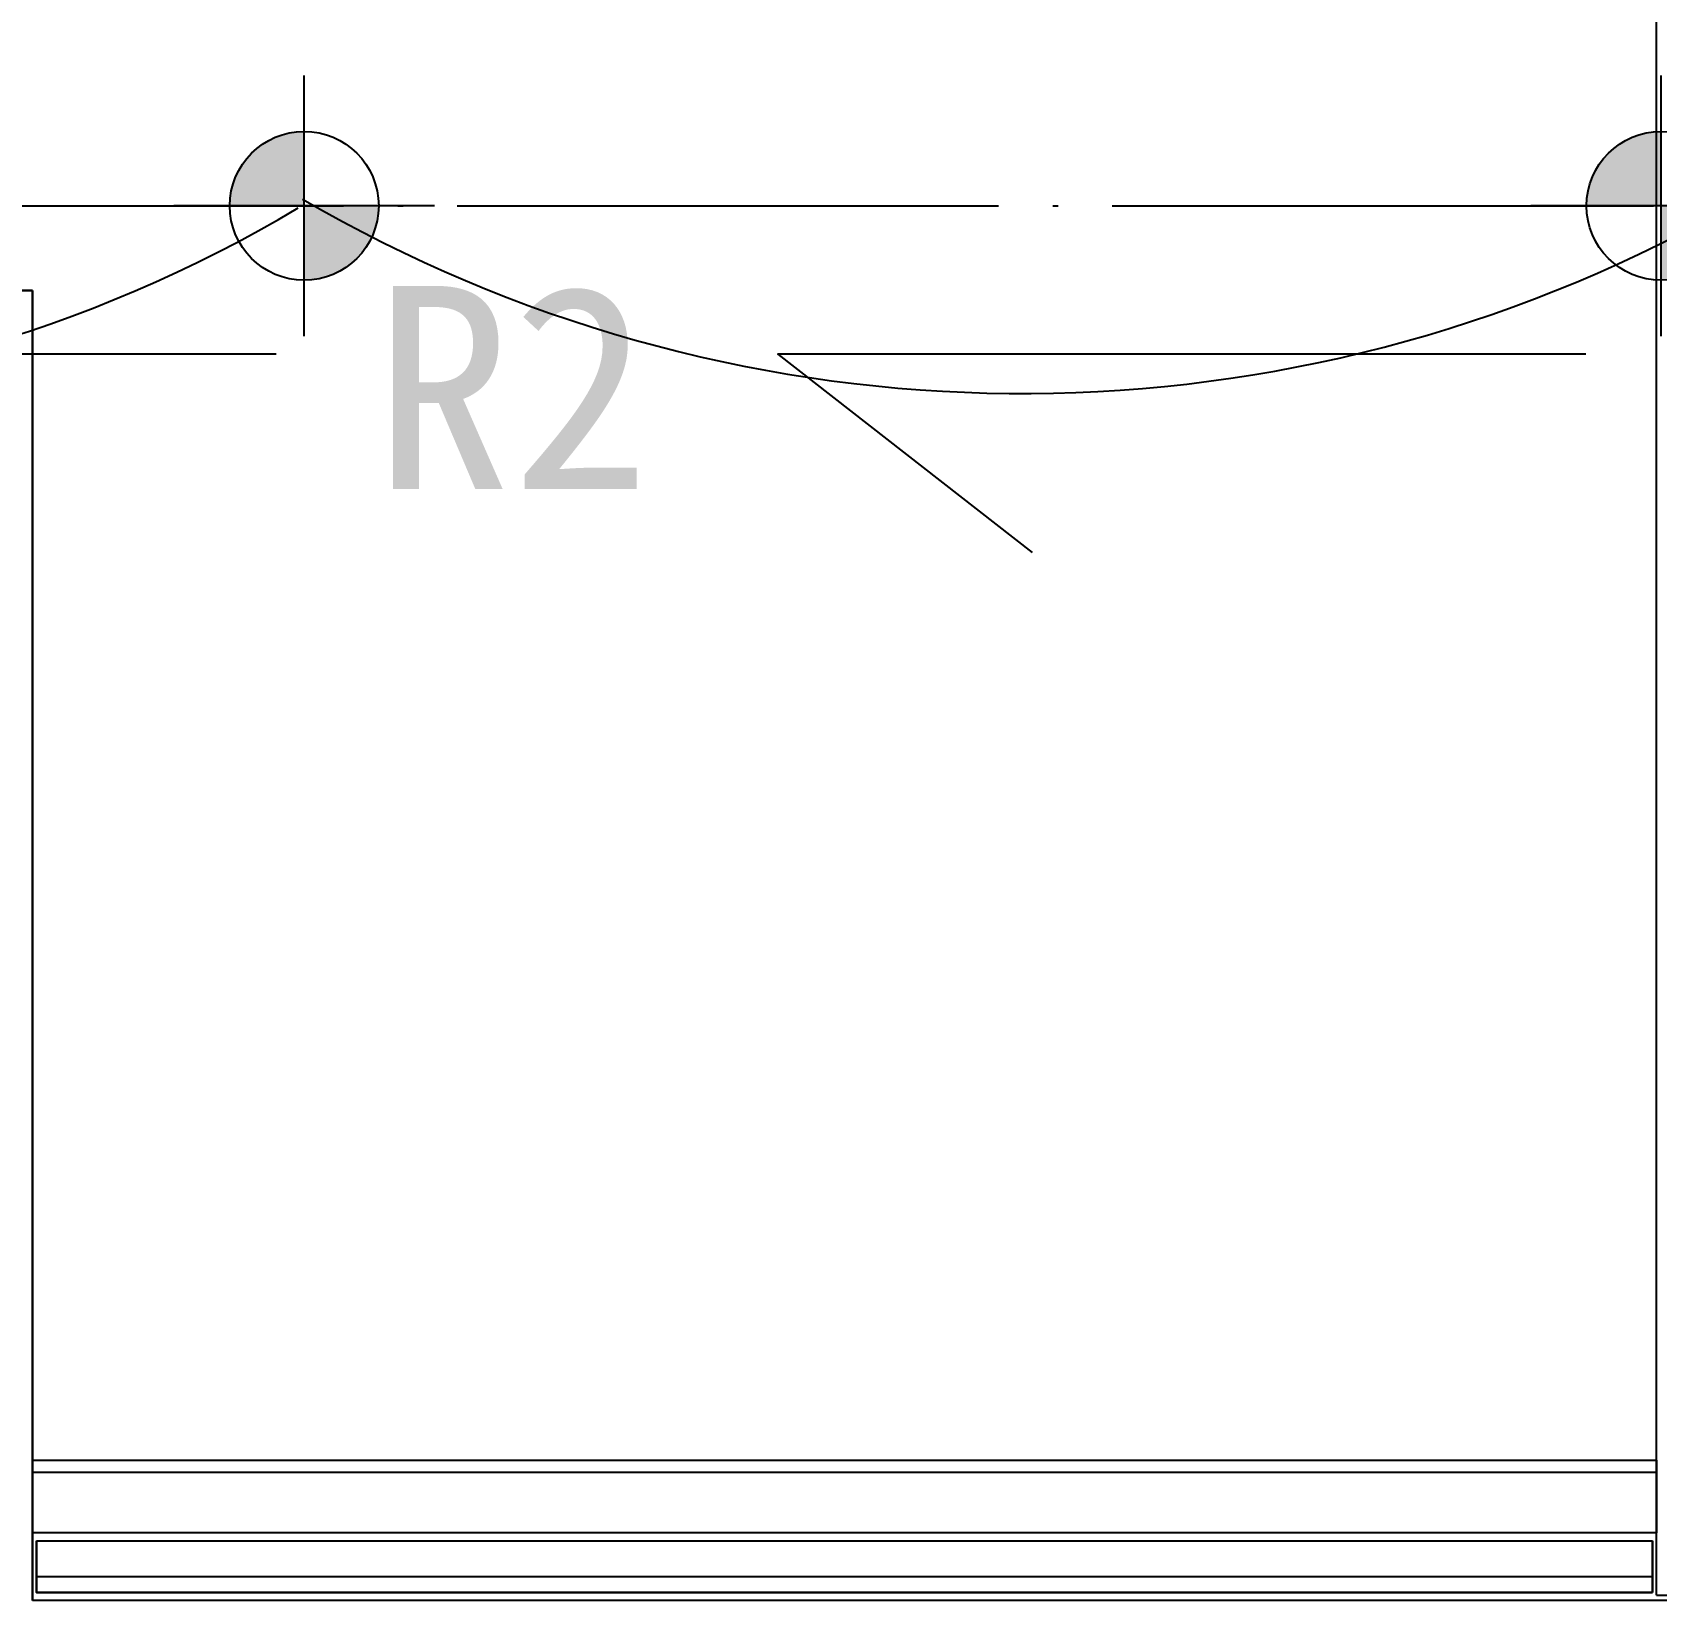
# Model space of a CAD drawing. Extents: x 11992 to 29481, y -6727 to 6811.
# Drawn here: x 20000 to 20600, y -1959 to -1380 of the extents above; entities that cross this region are included whole.
import ezdxf

# ---------------------------------------------------------------- set-up
doc = ezdxf.new("R2010")
doc.units = 0
doc.header["$MEASUREMENT"] = 0
doc.linetypes.add('DOTE', pattern=[2.42, 2, -0.2, 0.02, -0.2])
doc.layers.get('0').update_dxf_attribs({"color": 8, "linetype": 'CONTINUOUS'})
for name, color, linetype in [('zoylight 2射灯', 1, 'CONTINUOUS'), ('zoylight 3编号', 7, 'CONTINUOUS'), ('zoylight 4标注', 9, 'CONTINUOUS'), ('zoylight 5回路', 4, 'CONTINUOUS')]:
    doc.layers.add(name, color=color, linetype=linetype)
doc.styles.add('TFB MS 3mm at 1 to 25', font='arial.ttf', dxfattribs={"height": 75})

# ---------------------------------------------------------------- blocks, each defined once
blk = doc.blocks.new('嵌入式射灯55')
at = {"layer": 'zoylight 2射灯'}
h = blk.add_hatch(color=256, dxfattribs=at)
h.dxf.hatch_style = 1
h.paths.add_polyline_path([(0, 0), (0, 27.5, 0.4142136), (-27.5, 0)])
h.paths.add_polyline_path([(0, -27.5, 0.4142136), (27.5, 0), (0, 0)])
for p, q in [((0, -48.125), (0, 48.125)), ((48.125, 0), (-48.125, 0))]:
    blk.add_line(p, q, dxfattribs=at)
blk.add_circle((0, 0), 27.5, dxfattribs=at)

msp = doc.modelspace()

# ---------------------------------------------------------------- linework, layer by layer
for p, q in [((20599.61, -1957.39, -1557.44), (20599.61, -919.4, -1557.44)), ((20599.61, -1957.39, -2440.43), (20599.61, -919.41, -2440.43)), ((19399.64, -1475.4, -1557.44), (19999.63, -1475.4, -1557.44)), ((19999.63, -1475.4, -1497.44), (19399.64, -1475.4, -1497.44)), ((19999.63, -1959.39, -1557.44), (19999.63, -1475.4, -1557.44)), ((19999.63, -1475.4, -1497.44), (19999.63, -1959.39, -1497.44)), ((19999.63, -1475.4, -1497.44), (19999.63, -1475.4, -1557.44)), ((19999.63, -1907.59, -1557.44), (20599.62, -1907.59, -1557.44)), ((19999.63, -1907.59, -1609.44), (20599.62, -1907.59, -1609.44)), ((20599.62, -1907.59, -1609.44), (20599.62, -1934.39, -1609.44)), ((20599.62, -1912.09, -1557.44), (20599.62, -1907.59, -1557.44)), ((20599.62, -1907.59, -1557.44), (20599.62, -1907.59, -1609.44)), ((20599.62, -1912.09, -1604.94), (19999.63, -1912.09, -1604.94)), ((20599.62, -1912.09, -1557.44), (19999.63, -1912.09, -1557.44)), ((20599.62, -1912.09, -1604.94), (20599.62, -1934.39, -1604.94)), ((20599.62, -1912.09, -1604.94), (20599.62, -1912.09, -1557.44)), ((20599.62, -1934.39, -1604.94), (19999.63, -1934.39, -1604.94)), ((20599.62, -1934.39, -1609.44), (19999.63, -1934.39, -1609.44)), ((20001.13, -1937.39, -1597.44), (20598.12, -1937.38, -1597.34)), ((20001.13, -1937.39, -1604.44), (20598.12, -1937.38, -1604.34)), ((20001.13, -1937.39, -2385.43), (20001.13, -1956.39, -2385.43)), ((20001.13, -1956.39, -1604.44), (20001.13, -1937.39, -1604.44)), ((20001.13, -1937.39, -2385.43), (20001.13, -1937.39, -1604.44)), ((20001.13, -1937.39, -1604.44), (20598.12, -1937.39, -1604.44)), ((20001.13, -1937.39, -2385.43), (20598.12, -1937.39, -2385.43)), ((20001.13, -1937.39, -1597.44), (20001.13, -1950.49, -1597.44)), ((20001.13, -1937.39, -1597.44), (20001.13, -1937.39, -1604.44)), ((20001.13, -1956.39, -1604.44), (20001.13, -1937.39, -1604.44)), ((20598.12, -1937.38, -1604.34), (20598.12, -1956.38, -1604.34)), ((20598.12, -1937.38, -1604.34), (20598.12, -1937.38, -1597.34)), ((20598.12, -1950.48, -1597.34), (20598.12, -1937.38, -1597.34)), ((20598.12, -1956.39, -1604.44), (20598.12, -1937.39, -1604.44)), ((20598.12, -1937.39, -2385.43), (20598.12, -1937.39, -1604.44)), ((20598.12, -1937.39, -2385.43), (20598.12, -1956.39, -2385.43)), ((20599.62, -1934.39, -1609.44), (20599.62, -1934.39, -1604.94)), ((20001.13, -1950.49, -1588.44), (20598.12, -1950.48, -1588.34)), ((20001.13, -1950.49, -1597.44), (20598.12, -1950.48, -1597.34)), ((20001.13, -1950.49, -1597.44), (20001.13, -1950.49, -1588.44)), ((20001.13, -1950.49, -1588.44), (20001.13, -1956.49, -1588.44)), ((20598.12, -1956.48, -1588.34), (20598.12, -1950.48, -1588.34)), ((20598.12, -1950.48, -1588.34), (20598.12, -1950.48, -1597.34)), ((19999.63, -1959.39, -1557.44), (19999.63, -1959.39, -1497.44)), ((20617.61, -1959.39, -1497.44), (19999.63, -1959.39, -1497.44)), ((20617.61, -1959.39, -1557.44), (19999.63, -1959.39, -1557.44)), ((20001.13, -1956.39, -1604.44), (20598.12, -1956.38, -1604.34)), ((20598.12, -1956.39, -2385.43), (20001.13, -1956.39, -2385.43)), ((20001.13, -1956.39, -1604.44), (20598.12, -1956.39, -1604.44)), ((20001.13, -1956.39, -1604.44), (20001.13, -1956.39, -2385.43)), ((20001.13, -1956.39, -1604.44), (20001.13, -1956.49, -1588.44)), ((20001.13, -1956.49, -1588.44), (20598.12, -1956.48, -1588.34)), ((20598.12, -1956.38, -1604.34), (20598.12, -1956.48, -1588.34)), ((20598.12, -1956.39, -2385.43), (20598.12, -1956.39, -1604.44)), ((20599.61, -1957.39, -2440.43), (20615.61, -1957.39, -2440.43)), ((20599.61, -1957.39, -1557.44), (20615.61, -1957.39, -1557.44)), ((20599.61, -1957.39, -1557.44), (20599.61, -1957.39, -2440.43))]:
    msp.add_line(p, q)
at = {"layer": 'zoylight 4标注', "color": 9, "linetype": 'DOTE', "ltscale": 100}
msp.add_line((19188.56, -1444.14, -2437.44), (20830.77, -1444.14, -2437.44), dxfattribs=at)
at = {"layer": 'zoylight 4标注', "linetype": 'Continuous'}
for points in [[(20089.62, -1498.93), (19790.99, -1498.93), (19885.02, -1572.27)], [(20573.57, -1498.93), (20274.94, -1498.93), (20368.97, -1572.27)]]:
    msp.add_lwpolyline(points, dxfattribs=at)
at = {"layer": 'zoylight 5回路', "linetype": 'Continuous'}
for centre, radius, start, end in [((19839.31, -1011.71), 504.44, 240.24852, 300.82867), ((20365.45, -984.53), 528.93, 239.80321, 297.32481)]:
    msp.add_arc(centre, radius, start, end, dxfattribs=at)

# ---------------------------------------------------------------- block references
at = {"layer": 'zoylight 2射灯'}
for p in [(20100.03, -1444.14, 2437.44), (20601.29, -1444.14, 2437.44)]:
    msp.add_blockref('嵌入式射灯55', p, dxfattribs=at)

# ---------------------------------------------------------------- texts
at = {"layer": 'zoylight 3编号', "insert": (20125.67, -1473.75, 4874.88), "char_height": 75, "width": 104.7704, "attachment_point": 1, "style": 'TFB MS 3mm at 1 to 25'}
msp.add_mtext('{\\fSimHei|b0|i0|c134|p49;R2}', dxfattribs=at)

doc.saveas('drawing.dxf')
